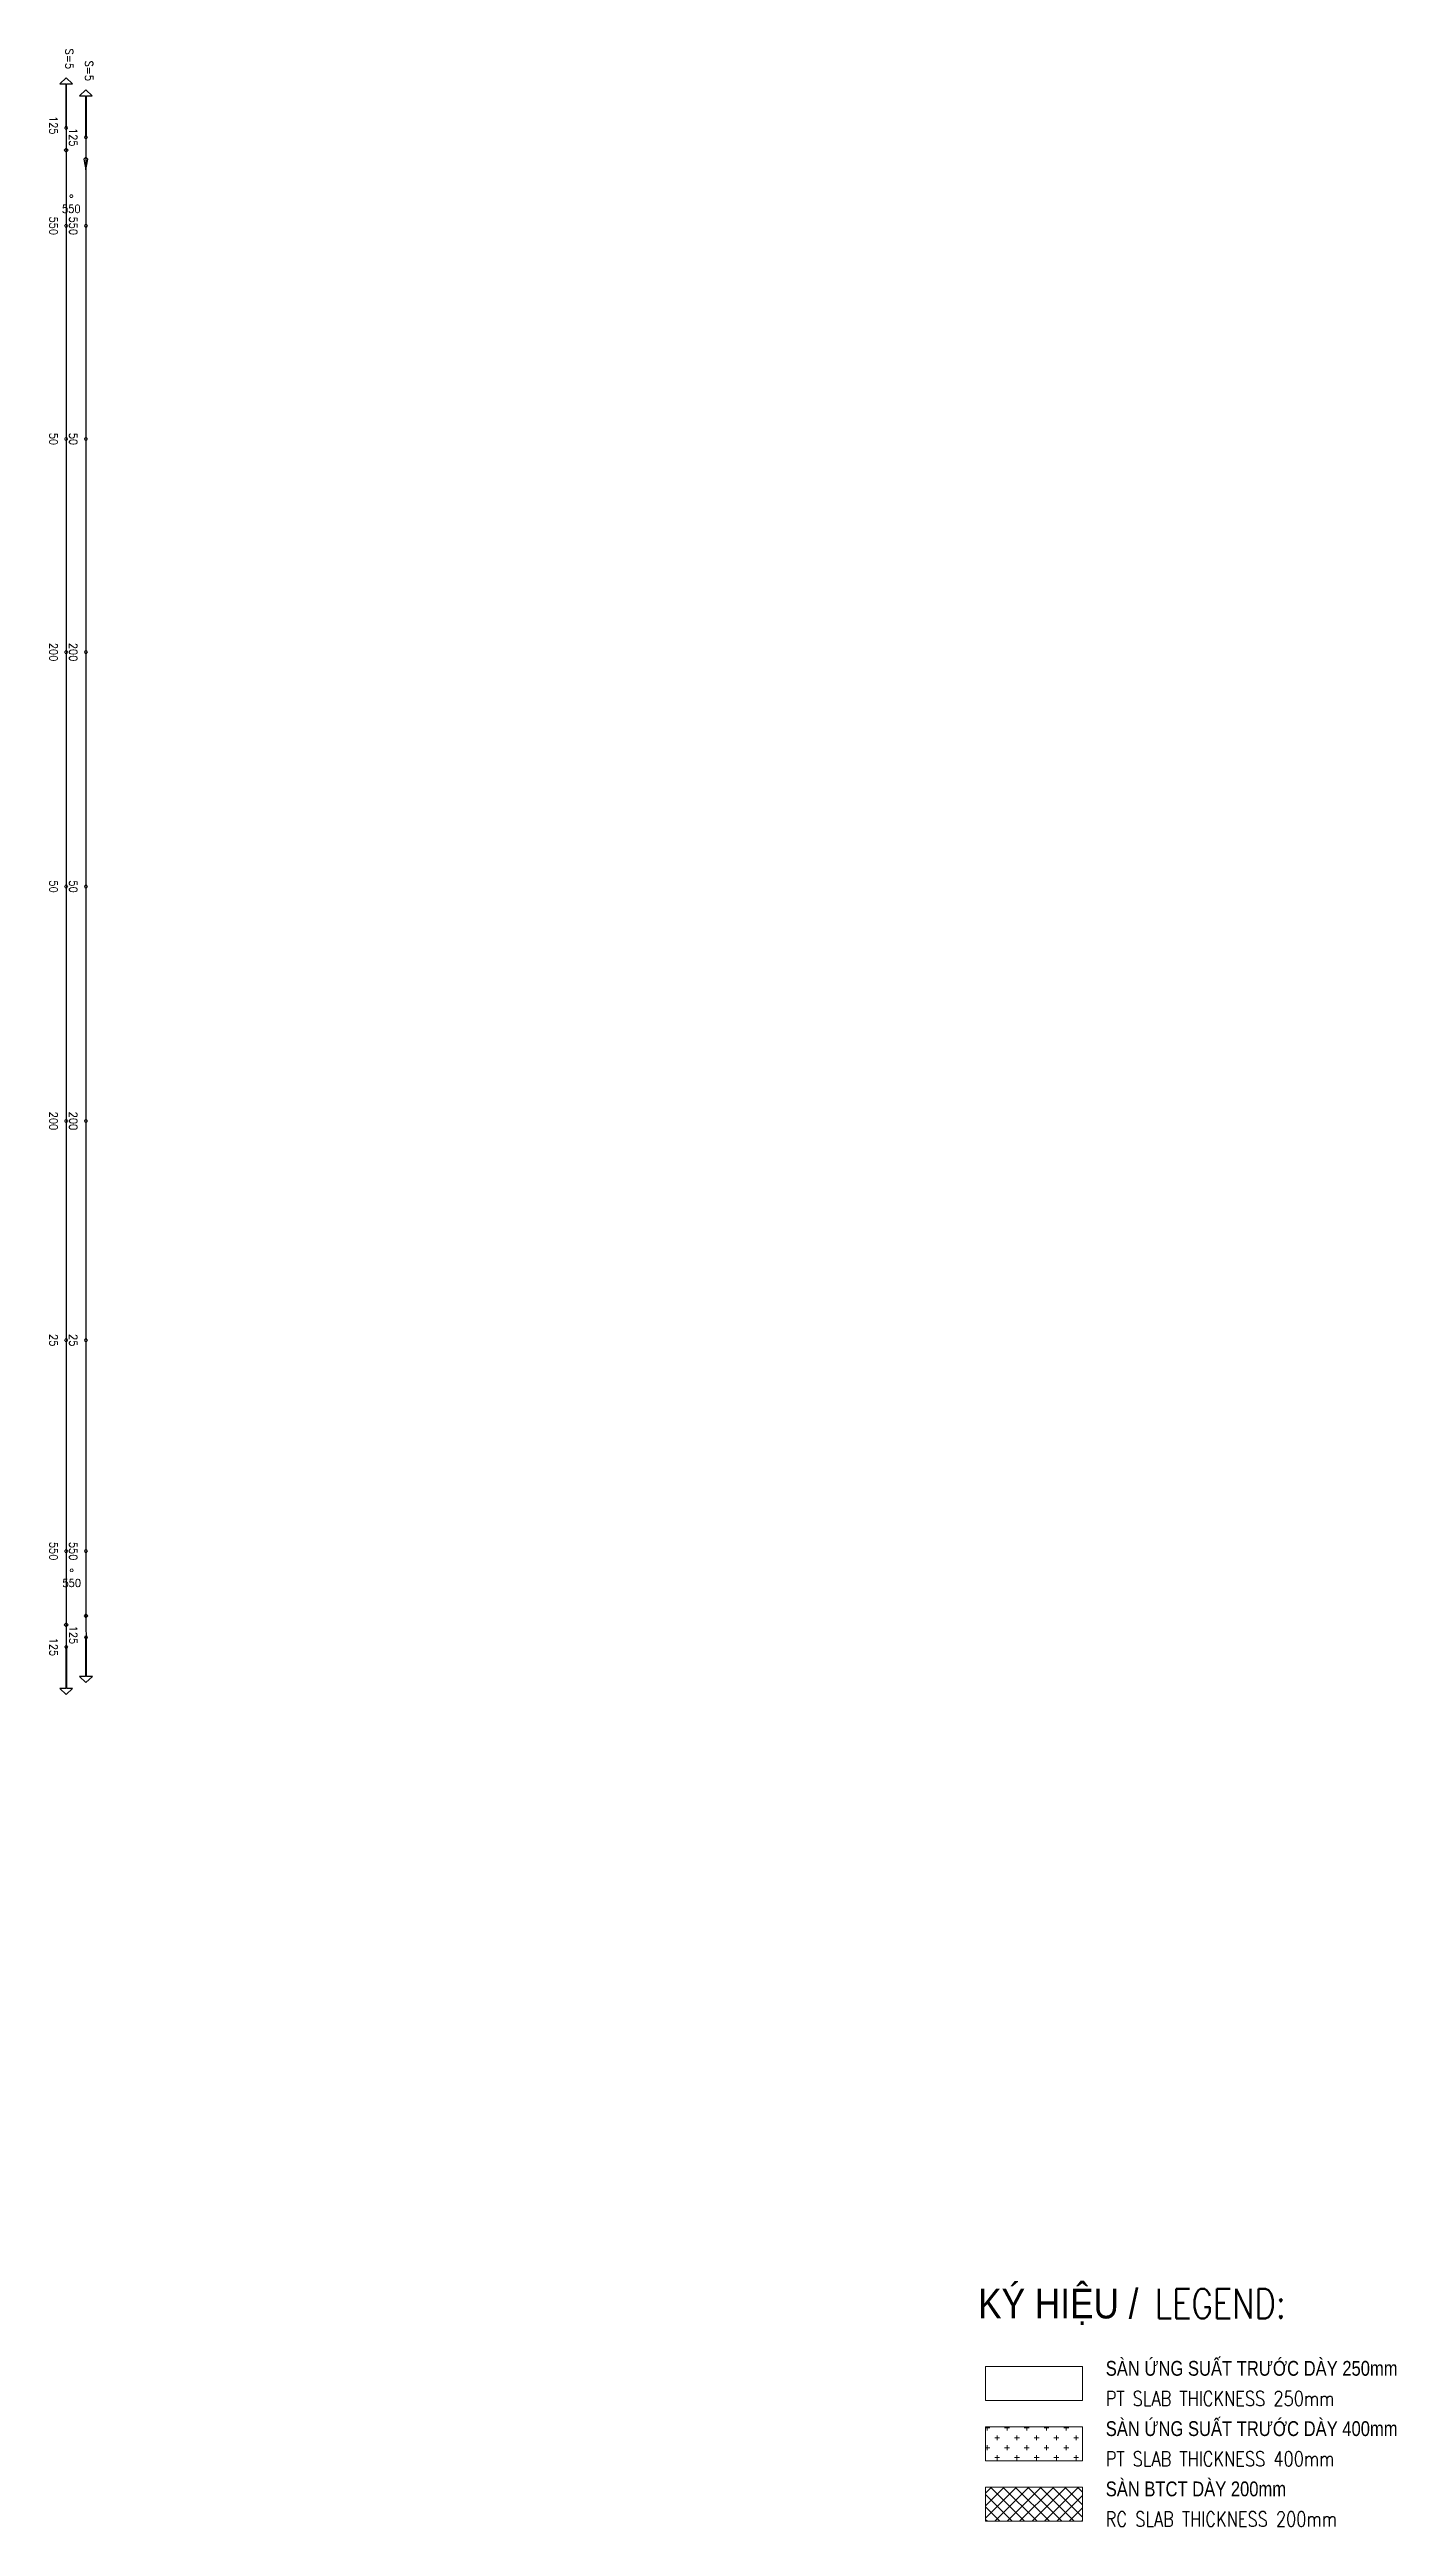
# Model space of a CAD drawing. Header units: millimetres. Extents: x -179076 to 505271, y -18667 to 119516.
# Drawn here: x 471182 to 505271, y 16507 to 79212 of the extents above; entities that cross this region are included whole.
import ezdxf
from ezdxf.enums import TextEntityAlignment as Align

# ---------------------------------------------------------------- set-up
doc = ezdxf.new("R2010")
doc.units = ezdxf.units.MM
doc.layers.add('Current_plane_Tendon', color=7, linetype='Continuous', true_color=0xab0000)
for name, color, linetype, lineweight in [('NDC_S_CONTINUOUS', 3, 'Continuous', 20), ('NDC_S_ENG TEXT', 2, 'Continuous', 20), ('NDC_S_HATCH MATERIAL', 8, 'Continuous', 13), ('NDC_S_VN TEXT', 7, 'Continuous', 20)]:
    doc.layers.add(name, color=color, linetype=linetype, lineweight=lineweight)
doc.styles.add('NDC_EN TXT', font='romans.shx', dxfattribs={"width": 0.8})
doc.styles.add('NDC_VIE TXT', font='arial.ttf', dxfattribs={"width": 0.8})
doc.styles.get("Standard").update_dxf_attribs({"font": 'arial.ttf'})

# ---------------------------------------------------------------- blocks, each defined once
blk = doc.blocks.new('capY')
at = {"layer": 'Current_plane_Tendon', "color": 14, "linetype": 'Continuous', "true_color": 0xab0000}
for points, elevation in [([(49063, 828), (49063, 1945), (49213, 1945), (49051, 2095), (48889, 1945), (49039, 1945), (49039, 828)], -112), ([(49563, 591), (49563, 1641), (49713, 1641), (49551, 1791), (49389, 1641), (49539, 1641), (49539, 591)], -112), ([(49101, 265), (49051, 315), (49001, 265), (49051, 215), (49101, 265)], 13), ([(49601, 37), (49551, 87), (49501, 37), (49551, -235), (49601, 37)], 13), ([(49603, -36836), (49553, -36786), (49503, -36836), (49553, -36886), (49603, -36836)], 13), ([(49103, -37064), (49053, -37014), (49003, -37064), (49053, -37114), (49103, -37064)], 13), ([(49542, -37383), (49541, -38374), (49391, -38374), (49553, -38524), (49715, -38374), (49565, -38374), (49566, -37383)], -112), ([(49041, -37628), (49041, -38678), (48891, -38678), (49053, -38828), (49215, -38678), (49065, -38678), (49065, -37628)], -112)]:
    blk.add_lwpolyline(points, close=True, dxfattribs=dict(at, elevation=elevation))
for points, elevation in [([(49091, 828, 20, 20, 0), (49071, 863, 20, 20, 0), (49031, 863, 20, 20, 0), (49011, 828, 20, 20, 0), (49031, 794, 20, 20, 0), (49071, 794, 20, 20, 0)], -112), ([(49591, 591, 20, 20, 0), (49571, 626, 20, 20, 0), (49531, 626, 20, 20, 0), (49511, 591, 20, 20, 0), (49531, 556, 20, 20, 0), (49571, 556, 20, 20, 0)], -112), ([(49222, -900, 20, 20, 0), (49202, -865, 20, 20, 0), (49162, -865, 20, 20, 0), (49142, -900, 20, 20, 0), (49162, -934, 20, 20, 0), (49202, -934, 20, 20, 0)], -50), ([(49091, -1650, 20, 20, 0), (49071, -1616, 20, 20, 0), (49031, -1616, 20, 20, 0), (49011, -1650, 20, 20, 0), (49031, -1685, 20, 20, 0), (49071, -1685, 20, 20, 0)], -50), ([(49591, -1650, 20, 20, 0), (49571, -1616, 20, 20, 0), (49531, -1616, 20, 20, 0), (49511, -1650, 20, 20, 0), (49531, -1685, 20, 20, 0), (49571, -1685, 20, 20, 0)], -50), ([(49091, -7046, 20, 20, 0), (49071, -7011, 20, 20, 0), (49031, -7011, 20, 20, 0), (49011, -7046, 20, 20, 0), (49031, -7081, 20, 20, 0), (49071, -7081, 20, 20, 0)], -200), ([(49591, -7046, 20, 20, 0), (49571, -7011, 20, 20, 0), (49531, -7011, 20, 20, 0), (49511, -7046, 20, 20, 0), (49531, -7081, 20, 20, 0), (49571, -7081, 20, 20, 0)], -200), ([(49091, -12442, 20, 20, 0), (49071, -12407, 20, 20, 0), (49031, -12407, 20, 20, 0), (49011, -12442, 20, 20, 0), (49031, -12476, 20, 20, 0), (49071, -12476, 20, 20, 0)], -50), ([(49591, -12442, 20, 20, 0), (49571, -12407, 20, 20, 0), (49531, -12407, 20, 20, 0), (49511, -12442, 20, 20, 0), (49531, -12476, 20, 20, 0), (49571, -12476, 20, 20, 0)], -50), ([(49091, -18377, 20, 20, 0), (49071, -18342, 20, 20, 0), (49031, -18342, 20, 20, 0), (49011, -18377, 20, 20, 0), (49031, -18412, 20, 20, 0), (49071, -18412, 20, 20, 0)], -200), ([(49591, -18377, 20, 20, 0), (49571, -18342, 20, 20, 0), (49531, -18342, 20, 20, 0), (49511, -18377, 20, 20, 0), (49531, -18412, 20, 20, 0), (49571, -18412, 20, 20, 0)], -200), ([(49091, -24312, 20, 20, 0), (49071, -24278, 20, 20, 0), (49031, -24278, 20, 20, 0), (49011, -24312, 20, 20, 0), (49031, -24347, 20, 20, 0), (49071, -24347, 20, 20, 0)], -50), ([(49591, -24312, 20, 20, 0), (49571, -24278, 20, 20, 0), (49531, -24278, 20, 20, 0), (49511, -24312, 20, 20, 0), (49531, -24347, 20, 20, 0), (49571, -24347, 20, 20, 0)], -50), ([(49091, -29862, 20, 20, 0), (49071, -29828, 20, 20, 0), (49031, -29828, 20, 20, 0), (49011, -29862, 20, 20, 0), (49031, -29897, 20, 20, 0), (49071, -29897, 20, 20, 0)], -225), ([(49591, -29862, 20, 20, 0), (49571, -29828, 20, 20, 0), (49531, -29828, 20, 20, 0), (49511, -29862, 20, 20, 0), (49531, -29897, 20, 20, 0), (49571, -29897, 20, 20, 0)], -225), ([(49091, -35201, 20, 20, 0), (49071, -35167, 20, 20, 0), (49031, -35167, 20, 20, 0), (49011, -35201, 20, 20, 0), (49031, -35236, 20, 20, 0), (49071, -35236, 20, 20, 0)], -37), ([(49231, -35689, 20, 20, 0), (49211, -35654, 20, 20, 0), (49171, -35654, 20, 20, 0), (49151, -35689, 20, 20, 0), (49171, -35724, 20, 20, 0), (49211, -35724, 20, 20, 0)], -37), ([(49591, -35201, 20, 20, 0), (49571, -35167, 20, 20, 0), (49531, -35167, 20, 20, 0), (49511, -35201, 20, 20, 0), (49531, -35236, 20, 20, 0), (49571, -35236, 20, 20, 0)], -37), ([(49093, -37628, 20, 20, 0), (49073, -37593, 20, 20, 0), (49033, -37593, 20, 20, 0), (49013, -37628, 20, 20, 0), (49033, -37662, 20, 20, 0), (49073, -37662, 20, 20, 0)], -112), ([(49594, -37383, 20, 20, 0), (49574, -37348, 20, 20, 0), (49534, -37348, 20, 20, 0), (49514, -37383, 20, 20, 0), (49534, -37418, 20, 20, 0), (49574, -37418, 20, 20, 0)], -112)]:
    blk.add_lwpolyline(points, format="xyseb", close=True, dxfattribs=dict(at, elevation=elevation))
for points in [[(49051, 1090, -13), (49051, 794, 114), (49051, 632, 12), (49051, 403, 22), (49051, 174, 32), (49051, -277, -72), (49051, -506, -65), (49051, -735, -60), (49051, -964, -56), (49051, -1192, -52), (49051, -1421, -51), (49051, -1650, -50)], [(49551, 786, -13), (49551, 584, 0), (49551, 383, 12), (49551, 182, 22), (49551, -241, -80), (49551, -443, -72), (49551, -644, -65), (49551, -845, -60), (49551, -1046, -56), (49551, -1248, -52), (49551, -1449, -51), (49551, -1650, -50)], [(49051, -1650, -50), (49051, -2325, -55), (49051, -2999, -69), (49051, -3674, -92), (49051, -4348, -125), (49051, -5023, -158), (49051, -5697, -181), (49051, -6371, -195), (49051, -7046, -200), (49051, -7720, -195), (49051, -8395, -181), (49051, -9069, -158), (49051, -9744, -125), (49051, -10418, -92), (49051, -11093, -69), (49051, -11767, -55), (49051, -12442, -50)], [(49551, -1650, -50), (49551, -2325, -55), (49551, -2999, -69), (49551, -3674, -92), (49551, -4348, -125), (49551, -5023, -158), (49551, -5697, -181), (49551, -6371, -195), (49551, -7046, -200), (49551, -7720, -195), (49551, -8395, -181), (49551, -9069, -158), (49551, -9744, -125), (49551, -10418, -92), (49551, -11093, -69), (49551, -11767, -55), (49551, -12442, -50)], [(49051, -12442, -50), (49051, -13184, -55), (49051, -13926, -69), (49051, -14667, -92), (49051, -15409, -125), (49051, -16151, -158), (49051, -16893, -181), (49051, -17635, -195), (49051, -18377, -200), (49051, -19119, -195), (49051, -19861, -181), (49051, -20603, -158), (49051, -21345, -125), (49051, -22087, -92), (49051, -22829, -69), (49051, -23571, -55), (49051, -24312, -50)], [(49551, -12442, -50), (49551, -13184, -55), (49551, -13926, -69), (49551, -14667, -92), (49551, -15409, -125), (49551, -16151, -158), (49551, -16893, -181), (49551, -17635, -195), (49551, -18377, -200), (49551, -19119, -195), (49551, -19861, -181), (49551, -20603, -158), (49551, -21345, -125), (49551, -22087, -92), (49551, -22829, -69), (49551, -23571, -55), (49551, -24312, -50)], [(49051, -24312, -50), (49051, -25006, -55), (49051, -25700, -72), (49051, -26394, -99), (49051, -27087, -138), (49051, -27781, -176), (49051, -28475, -203), (49051, -29169, -220), (49051, -29862, -225), (49051, -30556, -220), (49051, -31250, -203), (49051, -31944, -176), (49051, -32637, -138), (49051, -33331, -99), (49051, -34025, -72), (49051, -34719, -55), (49051, -35412, -50)], [(49551, -24312, -50), (49551, -25006, -55), (49551, -25700, -72), (49551, -26394, -99), (49551, -27087, -138), (49551, -27781, -176), (49551, -28475, -203), (49551, -29169, -220), (49551, -29862, -225), (49551, -30556, -220), (49551, -31250, -203), (49551, -31944, -176), (49551, -32637, -138), (49551, -33331, -99), (49551, -34025, -72), (49551, -34719, -55), (49551, -35412, -50)], [(49051, -35201, -37), (49051, -35427, -37), (49051, -35652, -40), (49051, -35878, -43), (49051, -36103, -49), (49051, -36329, -55), (49051, -36554, -64), (49053, -36951, 38), (49053, -37177, 27), (49053, -37402, 14), (49053, -37628, 0)], [(49551, -35201, -37), (49551, -35396, -37), (49551, -35591, -40), (49551, -35787, -43), (49551, -35982, -49), (49551, -36177, -55), (49551, -36372, -64), (49551, -36567, -73), (49553, -36933, 27), (49553, -37129, 14), (49554, -37383, 0)]]:
    blk.add_polyline3d(points, dxfattribs=at)
at = {"layer": 'Current_plane_Tendon', "color": 14, "linetype": 'Continuous', "true_color": 0xab0000, "char_height": 200, "attachment_point": 5, "rotation": 270}
for s, insert in [('\\FSTANDARD.shx;\xa0S=5', (49131, 2626, 125)), ('\\FSTANDARD.shx;\xa0S=5', (49631, 2323, 125)), ('\\FSTANDARD.shx;125', (48731, 895, 0)), ('\\FSTANDARD.shx;125', (49231, 591, 0)), ('\\FSTANDARD.shx;550', (48731, -1650, -50)), ('\\FSTANDARD.shx;550', (49231, -1650, -50)), ('\\FSTANDARD.shx;50', (48731, -7046, -200)), ('\\FSTANDARD.shx;50', (49231, -7046, -200)), ('\\FSTANDARD.shx;200', (48731, -12442, -50)), ('\\FSTANDARD.shx;200', (49231, -12442, -50)), ('\\FSTANDARD.shx;50', (48731, -18377, -200)), ('\\FSTANDARD.shx;50', (49231, -18377, -200)), ('\\FSTANDARD.shx;200', (48731, -24312, -50)), ('\\FSTANDARD.shx;200', (49231, -24312, -50)), ('\\FSTANDARD.shx;25', (48731, -29862, -225)), ('\\FSTANDARD.shx;25', (49231, -29862, -225)), ('\\FSTANDARD.shx;550', (48731, -35201, -37)), ('\\FSTANDARD.shx;550', (49231, -35201, -37)), ('\\FSTANDARD.shx;125', (48733, -37628)), ('\\FSTANDARD.shx;125', (49233, -37324))]:
    blk.add_mtext(s, dxfattribs=dict(at, insert=insert))
at = {"layer": 'Current_plane_Tendon', "color": 14, "linetype": 'Continuous', "true_color": 0xab0000, "char_height": 200, "attachment_point": 5}
for insert in [(49182, -1220, -50), (49191, -36009, -37)]:
    blk.add_mtext('\\FSTANDARD.shx;550', dxfattribs=dict(at, insert=insert))

msp = doc.modelspace()

# ---------------------------------------------------------------- hatches: boundary and pattern name
at = {"layer": 'NDC_S_HATCH MATERIAL', "ltscale": 500}
h = msp.add_hatch(dxfattribs=at)
h.set_pattern_fill('CROSS', color=256, scale=1000, pattern_type=2)
h.set_pattern_definition([(0, (387351.86, 0), (250, 250), [125, -375]), (90, (387414.36, -62.5), (-250, 250), [125, -375])])
h.paths.add_polyline_path([(494869.2, 19030.1), (494869.2, 18166), (497327.5, 18166), (497327.5, 19030.1)])
h = msp.add_hatch(dxfattribs=at)
h.set_pattern_fill('ANSI37', color=256, scale=70)
h.set_pattern_definition([(45, (389873.8, -1212.4), (-157.1545, 157.1545), []), (135, (389873.8, -1212.4), (-157.1545, -157.1545), [])])
h.paths.add_polyline_path([(494869.2, 17504.1), (494869.2, 16640), (497327.5, 16640), (497327.5, 17504.1)])

# ---------------------------------------------------------------- linework, layer by layer
at = {"layer": 'NDC_S_CONTINUOUS'}
for points in [[(494869.2, 20556.1), (497327.5, 20556.1), (497327.5, 19692), (494869.2, 19692)], [(494869.2, 19030.1), (497327.5, 19030.1), (497327.5, 18166), (494869.2, 18166)], [(494869.2, 17504.1), (497327.5, 17504.1), (497327.5, 16640), (494869.2, 16640)]]:
    msp.add_lwpolyline(points, close=True, dxfattribs=at)

# ---------------------------------------------------------------- block references
at = {"layer": 'Current_plane_Tendon'}
msp.add_blockref('capY', (422551.1, 76400), dxfattribs=at)

# ---------------------------------------------------------------- texts
at = {"layer": 'NDC_S_ENG TEXT', "attachment_point": 1, "line_spacing_factor": 0.7, "style": 'NDC_EN TXT'}
for s, insert, char_height in [('LEGEND:', (499156.1, 22523.6), 750), ('PT SLAB THICKNESS 250mm', (497913.4, 19934.3), 375), ('PT SLAB THICKNESS 400mm', (497913.4, 18408.3), 375), ('RC SLAB THICKNESS 200mm', (497913.4, 16882.3), 375)]:
    msp.add_mtext_dynamic_manual_height_columns(s, width=11151.525, gutter_width=10, heights=[0], dxfattribs=dict(at, insert=insert, char_height=char_height))
at = {"layer": 'NDC_S_VN TEXT', "style": 'NDC_VIE TXT', "width": 0.85}
msp.add_text('KÝ HIỆU /', height=750, dxfattribs=at).set_placement((494684, 22523.6), align=Align.TOP_LEFT)
at = {"layer": 'NDC_S_VN TEXT', "char_height": 375, "attachment_point": 1, "style": 'NDC_VIE TXT'}
for s, insert in [('SÀN ỨNG SUẤT TRƯỚC DÀY 250mm', (497913.4, 20697.7)), ('SÀN ỨNG SUẤT TRƯỚC DÀY 400mm', (497913.4, 19171.7)), ('SÀN BTCT DÀY 200mm', (497913.4, 17645.7))]:
    msp.add_mtext_dynamic_manual_height_columns(s, width=8485.707, gutter_width=10, heights=[0], dxfattribs=dict(at, insert=insert))

doc.saveas('drawing.dxf')
